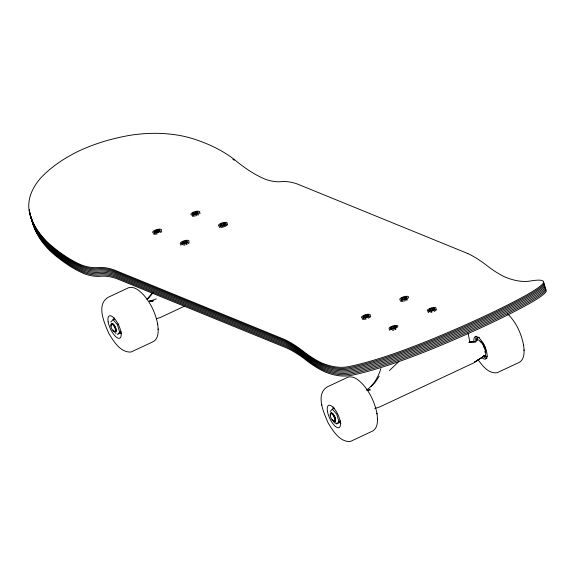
<?xml version="1.0" encoding="UTF-8"?>
<svg xmlns="http://www.w3.org/2000/svg" width="575" height="575" viewBox="0 0 575 575"><rect width="100%" height="100%" fill="white"/><g stroke="black" fill="none" stroke-linecap="round" stroke-linejoin="round"><path stroke-width="0.86" d="M380.873 368.625C378.293 376.992 373.808 385.07 366.498 390.159M379.191 376.237L374.922 382.706L370.94 386.551M154.136 232.02L155.782 232.25L155.516 231.366L154.136 232.02L155.25 232.472L157.809 231.301L158.923 229.77L160.044 230.23L158.664 230.877L158.93 231.754L156.903 232.702L156.637 231.826L157.399 232.135L159.426 231.186L158.664 230.877M192.366 214.072L194.012 214.303L193.746 213.426L192.366 214.072L193.48 214.525L196.039 213.354L197.153 211.823L198.274 212.283L196.894 212.93L197.16 213.807L197.656 213.239L196.894 212.93M181.671 243.175L183.324 243.405L183.058 242.528L181.671 243.175L182.792 243.635L185.351 242.456L186.465 240.932L187.587 241.385L186.199 242.032L186.465 242.916L186.968 242.348L186.199 242.032M223.574 224.509L224.696 222.985L225.817 223.438L224.696 224.969L222.547 223.323L220.52 224.272L221.289 224.581L221.555 225.458L223.574 224.509L223.316 223.632L222.547 223.323M362.962 317.134L364.615 317.364L364.349 316.487L362.962 317.134L364.083 317.594L366.642 316.415L367.756 314.892L368.877 315.352L367.49 315.998L367.756 316.875L365.736 317.824L365.47 316.947L366.232 317.256L368.259 316.308L367.49 315.998M401.192 299.187L402.845 299.424L402.579 298.54L401.192 299.187L402.313 299.647L404.865 298.475L405.986 296.944L407.107 297.404L405.72 298.051L405.986 298.928L406.489 298.36L405.72 298.051M390.504 328.296L392.15 328.526L391.884 327.649L390.504 328.296L391.625 328.749L394.177 327.577L395.298 326.047L396.412 326.507L395.672 327.527M432.407 309.63L433.528 308.099L434.643 308.559L433.528 310.083L431.379 308.437L429.353 309.386L430.114 309.702L430.38 310.579L432.407 309.63L432.141 308.753L431.379 308.437M146.963 299.302L152.102 293.164M148.192 298.576L153.108 292.768M156.903 232.702L157.399 232.135M222.669 225.917L225.199 224.401L224.43 224.085L224.696 224.969L225.199 224.401M365.736 317.824L366.232 317.256M368.259 316.308L367.756 316.875L365.607 315.229L363.587 316.178L364.615 317.364M395.298 328.03L395.794 327.463L395.032 327.153L395.298 328.03L394.177 327.577L393.149 326.384L391.122 327.333L392.15 328.526M431.502 311.032L434.024 309.522L433.262 309.206L433.528 310.083L434.024 309.522M110.824 322.014L113.016 319.678L114.475 318.988M121.117 331.387L119.65 332.077L117.458 334.413L121.124 332.695M330.136 411.484L332.328 409.148L334.528 408.121M335.671 422.625L336.777 423.883L338.97 421.547L340.436 420.864M389.412 370.566L398.727 361.646M370.07 389.103L368.079 390.296M485.12 355.522L474.49 362.113L484.38 355.903A8.726 3.198 64.9 0 0 484.761 348.522A8.726 3.198 64.9 0 0 478.673 340.055L477.703 339.897A8.726 3.198 64.9 0 0 476.963 340.278M156.17 298.935L150.449 301.099L153.015 300.991M158.923 229.77L154.754 231.057L155.516 231.366M194.012 214.303L192.984 213.109L197.153 211.823M197.656 213.239L195.629 214.188L194.868 213.878M186.465 240.932L182.289 242.212L183.058 242.528M223.172 225.35L222.403 225.033L221.023 225.688L219.902 225.228L221.289 224.581M223.316 223.632L224.696 222.985M224.43 224.085L225.817 223.438M186.968 242.348L184.942 243.297L184.18 242.981M113.016 319.678L117.429 324.71L118.896 324.02M184.323 306.259L160.346 317.486L156.307 318.751M402.845 299.424L401.81 298.231L405.986 296.944M365.607 315.229L366.376 315.538L367.756 314.892M406.489 298.36L404.462 299.309L403.693 299M393.149 326.384L393.911 326.701L395.298 326.047M431.997 310.471L431.236 310.155L429.856 310.802L428.734 310.349L430.114 309.702M432.141 308.753L433.528 308.099M433.262 309.206L434.643 308.559M395.032 327.153L396.412 326.507M395.794 327.463L393.774 328.411L393.005 328.102M336.777 423.883L340.443 422.172M471.112 342.139L470.415 342.362L476.244 341.758L470.623 342.003M374.799 408.487L379.651 406.971L473.757 362.89L484.38 355.903L483.884 355.824M474.088 341.033L468.762 342.377M152.813 300.897L149.248 301.027L153.094 300.869M368.668 390.123L370.408 390.066M219.902 225.228L221.555 225.458M428.734 310.349L430.38 310.579M115.532 333.601L116.121 333.802M195.011 212.161L197.16 213.807M403.837 297.282L405.986 298.928M192.984 213.109L193.746 213.426M401.81 298.231L402.579 298.54M184.316 241.263L186.465 242.916M156.781 230.108L158.93 231.754M391.122 327.333L391.884 327.649M363.587 316.178L364.349 316.487M333.974 422.431L335.383 423.293M507.811 314.101C516.293 322.323 521.396 333.73 523.581 345.208M332.328 409.148L336.742 414.18L338.97 421.547M478.055 359.813C482.619 365.837 488.635 373.987 497.167 372.722L517.859 363.026C525.234 360.331 524.364 350.923 523.53 344.648M404.606 297.591L404.865 298.475M393.911 326.701L394.177 327.577M366.376 315.538L366.642 316.415M195.773 212.477L196.039 213.354M185.085 241.579L185.351 242.456M157.543 230.417L157.809 231.301M117.429 324.71L119.65 332.077M469.912 342.65L468.107 333.083M376.927 413.317C374.842 402.78 370.142 392.689 363.069 384.582C359.21 380.636 354.25 375.705 348.191 377.071L327.498 386.767C314.877 394.105 324.063 413.382 328.224 423.114C333.09 430.905 339.674 442.161 350.326 441.507L371.019 431.811C378.573 429.166 377.818 419.7 376.927 413.317L376.977 413.878M157.622 323.847C155.545 313.31 150.837 303.226 143.764 295.112C139.912 291.166 134.952 286.235 128.893 287.608L108.201 297.297C95.579 304.635 104.765 323.919 108.927 333.644C113.792 341.442 120.376 352.691 131.028 352.037L151.721 342.348C159.275 339.696 158.52 330.23 157.622 323.847L157.679 324.415M524.019 349.737L524.084 350.477M377.416 418.413L377.488 419.153M321.777 404.592L321.835 405.152M158.111 328.943L158.183 329.683M543.476 282.26A169.956 15.812 -23 0 1 543.914 282.878A94.552 8.797 -23 0 1 526.154 296.463A122.302 11.378 -23 0 1 485.3 317.084A122.302 11.378 -23 0 1 434.42 339.437A94.552 8.797 -23 0 1 381.081 359.152A169.956 15.812 -23 0 1 347.681 367.95A215.912 79.228 64.9 0 1 322.331 364.155A173.413 63.631 64.9 0 1 303.571 352.346A181.319 66.535 64.9 0 0 284.812 340.544L114.281 270.976A181.319 66.535 64.9 0 0 98.375 268.633A173.413 63.631 64.9 0 1 82.477 266.297A215.912 79.228 64.9 0 1 52.62 247.573A169.956 96.514 -9.3 0 1 30.497 216.121A94.552 53.691 -9.3 0 1 29.246 210.105M29.979 212.52A94.552 53.691 -9.3 0 0 31.222 218.536A169.956 96.514 -9.3 0 0 53.346 249.988A215.912 79.228 64.9 0 0 83.203 268.712A173.413 63.631 64.9 0 0 99.108 271.048A181.319 66.535 64.9 0 1 115.007 273.384L285.538 342.959A181.319 66.535 64.9 0 1 304.297 354.761A173.413 63.631 64.9 0 0 323.057 366.562A215.912 79.228 64.9 0 0 348.407 370.365A169.956 15.812 -23 0 0 381.807 361.567A94.552 8.797 -23 0 0 435.146 341.845A122.302 11.378 -23 0 0 486.026 319.499A122.302 11.378 -23 0 0 526.88 298.878A94.552 8.797 -23 0 0 544.64 285.293A169.956 15.812 -23 0 0 544.209 284.675M30.842 216.861A94.552 53.691 -9.3 0 0 31.618 219.837A169.956 96.514 -9.3 0 0 53.741 251.289A215.912 79.228 64.9 0 0 83.598 270.013A173.413 63.631 64.9 0 0 99.497 272.356A181.319 66.535 64.9 0 1 115.403 274.692L285.933 344.26A181.319 66.535 64.9 0 1 304.692 356.069A173.413 63.631 64.9 0 0 323.452 367.871A215.912 79.228 64.9 0 0 348.802 371.666A169.956 15.812 -23 0 0 382.202 362.868A94.552 8.797 -23 0 0 435.541 343.153A122.302 11.378 -23 0 0 486.421 320.8A122.302 11.378 -23 0 0 527.275 300.179A94.552 8.797 -23 0 0 545.035 286.594A169.956 15.812 -23 0 0 544.604 285.976M30.698 216.107A94.552 53.691 -9.3 0 1 30.461 214.583M232.904 159.297A169.956 96.514 -9.3 0 1 234.154 160.245M545.783 289.886A169.956 15.812 -23 0 1 546.214 290.504A94.552 8.797 -23 0 1 528.454 304.089A122.302 11.378 -23 0 1 487.6 324.71A122.302 11.378 -23 0 1 436.72 347.056A94.552 8.797 -23 0 1 383.381 366.778A169.956 15.812 -23 0 1 349.981 375.576A215.912 79.228 64.9 0 1 324.631 371.773A173.413 63.631 64.9 0 1 305.871 359.972A181.319 66.535 64.9 0 0 287.112 348.17L116.581 278.595A181.319 66.535 64.9 0 0 100.683 276.259A173.413 63.631 64.9 0 1 84.777 273.923A215.912 79.228 64.9 0 1 54.92 255.199A169.956 96.514 -9.3 0 1 32.797 223.747A94.552 53.691 -9.3 0 1 32.02 220.764M367.986 316.746A3.004 1.035 -16.8 0 1 367.468 317.256M367.015 315.869A3.004 1.035 -16.8 0 1 367.741 315.998M543.828 283.418A169.956 15.812 -23 0 1 544.259 284.036A94.552 8.797 -23 0 1 526.499 297.627A122.302 11.378 -23 0 1 485.652 318.248A122.302 11.378 -23 0 1 434.772 340.594A94.552 8.797 -23 0 1 381.433 360.309A169.956 15.812 -23 0 1 348.026 369.107A215.912 79.228 64.9 0 1 322.683 365.312A173.413 63.631 64.9 0 1 303.923 353.51A181.319 66.535 64.9 0 0 285.164 341.708L114.626 272.133A181.319 66.535 64.9 0 0 98.728 269.797A173.413 63.631 64.9 0 1 82.829 267.461A215.912 79.228 64.9 0 1 52.972 248.731A169.956 96.514 -9.3 0 1 30.849 217.285A94.552 53.691 -9.3 0 1 29.799 212.786M224.926 224.839A3.004 1.035 -16.8 0 1 224.408 225.342M223.955 223.963A3.004 1.035 -16.8 0 1 224.681 224.085M31.877 220.009A94.552 53.691 -9.3 0 1 31.639 218.493M544.999 287.306A169.956 15.812 -23 0 1 545.438 287.924A94.552 8.797 -23 0 1 527.678 301.516A122.302 11.378 -23 0 1 486.824 322.129A122.302 11.378 -23 0 1 435.943 344.482A94.552 8.797 -23 0 1 382.605 364.198A169.956 15.812 -23 0 1 349.205 372.995A215.912 79.228 64.9 0 1 323.854 369.2A173.413 63.631 64.9 0 1 305.095 357.398A181.319 66.535 64.9 0 0 286.336 345.597L115.805 276.022A181.319 66.535 64.9 0 0 99.899 273.686A173.413 63.631 64.9 0 1 84 271.35A215.912 79.228 64.9 0 1 54.143 252.619A169.956 96.514 -9.3 0 1 32.02 221.174A94.552 53.691 -9.3 0 1 31.409 218.938M406.216 298.799A3.004 1.035 -16.8 0 1 405.698 299.309M405.246 297.922A3.004 1.035 -16.8 0 1 405.972 298.051M433.758 309.954A3.004 1.035 -16.8 0 1 433.241 310.464M432.781 309.077A3.004 1.035 -16.8 0 1 433.514 309.206M545.395 288.614A169.956 15.812 -23 0 1 545.833 289.232A94.552 8.797 -23 0 1 528.066 302.817A122.302 11.378 -23 0 1 487.219 323.438A122.302 11.378 -23 0 1 436.339 345.783A94.552 8.797 -23 0 1 383 365.506A169.956 15.812 -23 0 1 349.593 374.303A215.912 79.228 64.9 0 1 324.25 370.501A173.413 63.631 64.9 0 1 305.49 358.699A181.319 66.535 64.9 0 0 286.731 346.897L116.193 277.322A181.319 66.535 64.9 0 0 100.294 274.987A173.413 63.631 64.9 0 1 84.396 272.651A215.912 79.228 64.9 0 1 54.539 253.927A169.956 96.514 -9.3 0 1 32.416 222.475A94.552 53.691 -9.3 0 1 31.639 219.492M31.244 218.191A94.552 53.691 -9.3 0 1 30.971 216.674M29.598 211.262A94.552 53.691 -9.3 0 1 29.476 209.731M121.641 333.867A12.305 4.514 64.9 0 1 120.484 332.681M114.066 319.154A12.305 4.514 64.9 0 1 113.857 317.479M340.939 423.337A12.305 4.514 64.9 0 1 339.789 422.151M333.363 408.624A12.305 4.514 64.9 0 1 333.155 406.949M480.032 341.823A5.685 2.084 64.9 0 1 484.545 345.827A5.685 2.084 64.9 0 1 484.869 352.008M480.154 341.744A5.685 2.084 64.9 0 1 484.186 345.999A5.685 2.084 64.9 0 1 484.991 351.922M487.269 356.184A10.566 3.874 64.9 0 1 483.827 355.616M476.639 340.472A10.566 3.874 64.9 0 1 479.464 337.46M486.73 356.486A10.566 3.874 64.9 0 1 484.186 355.443M476.998 340.299A10.566 3.874 64.9 0 1 477.746 337.561M487.039 358.247A12.305 4.514 64.9 0 1 484.071 357.039M475.805 340.982A12.305 4.514 64.9 0 1 476.574 336.21M473.829 340.285A12.305 4.514 64.9 0 1 479.852 338.797A12.305 4.514 64.9 0 1 486.982 353.812A12.305 4.514 64.9 0 1 482.195 357.916M200.107 213.095A4.643 1.596 -16.8 0 1 199.935 213.569M198.742 214.619A4.643 1.596 -16.8 0 1 197.8 215.122M196.715 215.568A4.643 1.596 -16.8 0 1 195.557 215.92M194.4 216.157A4.643 1.596 -16.8 0 1 192.424 216.236M227.65 224.25A4.643 1.596 -16.8 0 1 220.872 227.427M219.959 227.398A4.643 1.596 -16.8 0 1 219.269 227.233M161.704 231.517A4.643 1.596 -16.8 0 1 160.511 232.566M157.327 233.867A4.643 1.596 -16.8 0 1 153.496 234.018M189.247 242.672A4.643 1.596 -16.8 0 1 188.054 243.721M187.112 244.224A4.643 1.596 -16.8 0 1 186.027 244.67M184.862 245.022A4.643 1.596 -16.8 0 1 183.713 245.266M181.039 245.173A4.643 1.596 -16.8 0 1 180.607 244.885M407.574 299.733A4.643 1.596 -16.8 0 1 406.633 300.243M405.548 300.682A4.643 1.596 -16.8 0 1 404.383 301.041M403.233 301.278A4.643 1.596 -16.8 0 1 400.559 301.192M436.482 309.372A4.643 1.596 -16.8 0 1 434.175 311.398M431.926 312.196A4.643 1.596 -16.8 0 1 430.768 312.433M428.792 312.512A4.643 1.596 -16.8 0 1 428.095 312.347M370.71 316.157A4.643 1.596 -16.8 0 1 368.402 318.183M366.16 318.988A4.643 1.596 -16.8 0 1 362.329 319.139M395.945 329.346A4.643 1.596 -16.8 0 1 394.853 329.791M393.695 330.143A4.643 1.596 -16.8 0 1 392.545 330.381M389.864 330.294A4.643 1.596 -16.8 0 1 389.44 330.007M111.413 324.429A4.348 1.596 64.9 0 1 114.073 325.313A4.348 1.596 64.9 0 1 116.013 330.69A4.348 1.596 64.9 0 1 113.685 330.747M111.27 325.745A4.78 1.754 64.9 0 1 113.519 324.221A4.78 1.754 64.9 0 1 116.323 330.948A4.78 1.754 64.9 0 1 113.103 330.136M483.244 345.898A6.059 2.221 64.9 0 1 483.92 347.329M330.496 414.273A4.78 1.754 64.9 0 1 333.284 414.208A4.78 1.754 64.9 0 1 335.613 420.67A4.78 1.754 64.9 0 1 332.415 419.606M330.417 414.316A4.78 1.754 64.9 0 1 333.205 414.252A4.78 1.754 64.9 0 1 335.534 420.706A4.78 1.754 64.9 0 1 332.336 419.649M330.647 414.582A4.348 1.596 64.9 0 1 334.154 416.012A4.348 1.596 64.9 0 1 334.168 421.159M467.834 253.553L297.304 183.978A181.319 66.535 64.9 0 0 281.405 181.643A173.413 63.631 64.9 0 1 265.499 179.307A215.912 79.228 64.9 0 1 235.642 160.583A169.956 96.514 -9.3 0 0 192.992 138.748A94.552 53.691 -9.3 0 0 132.545 134.917A122.302 69.453 -9.3 0 0 79.659 150.628A122.302 69.453 -9.3 0 0 40.818 177.883A94.552 53.691 -9.3 0 0 30.166 215.021A169.956 96.514 -9.3 0 0 52.289 246.467A215.912 79.228 64.9 0 0 82.146 265.197A173.413 63.631 64.9 0 0 98.045 267.533A181.319 66.535 64.9 0 1 113.943 269.869L284.474 339.437A181.319 66.535 64.9 0 1 303.233 351.246A173.413 63.631 64.9 0 0 321.993 363.048A215.912 79.228 64.9 0 0 347.343 366.843A169.956 15.812 -23 0 0 380.751 358.045A94.552 8.797 -23 0 0 434.089 338.33A122.302 11.378 -23 0 0 484.969 315.977A122.302 11.378 -23 0 0 525.816 295.363A94.552 8.797 -23 0 0 543.576 281.772A169.956 15.812 -23 0 0 530.703 280.952A215.912 79.228 64.9 0 1 505.353 277.157A173.413 63.631 64.9 0 1 486.594 265.355A181.319 66.535 64.9 0 0 467.834 253.553M108.157 321.921A12.305 4.514 64.9 0 0 119.262 338.33A12.305 4.514 64.9 0 0 116.243 320.872A12.305 4.514 64.9 0 0 108.157 321.921M327.455 411.391A12.305 4.514 64.9 0 0 338.56 427.793A12.305 4.514 64.9 0 0 335.541 410.342A12.305 4.514 64.9 0 0 327.455 411.391M193.013 215.208A4.643 1.596 -16.8 0 0 199.791 212.031A4.643 1.596 -16.8 0 0 193.157 212.297A4.643 1.596 -16.8 0 0 193.013 215.208M220.548 226.363A4.643 1.596 -16.8 0 0 227.326 223.186A4.643 1.596 -16.8 0 0 220.699 223.452A4.643 1.596 -16.8 0 0 220.548 226.363M154.783 233.148A4.643 1.596 -16.8 0 0 161.561 229.978A4.643 1.596 -16.8 0 0 154.927 230.244A4.643 1.596 -16.8 0 0 154.783 233.148M182.325 244.31A4.643 1.596 -16.8 0 0 189.096 241.133A4.643 1.596 -16.8 0 0 182.469 241.399A4.643 1.596 -16.8 0 0 182.325 244.31M401.839 300.322A4.643 1.596 -16.8 0 0 408.617 297.153A4.643 1.596 -16.8 0 0 401.99 297.412A4.643 1.596 -16.8 0 0 401.839 300.322M429.381 311.485A4.643 1.596 -16.8 0 0 436.159 308.308A4.643 1.596 -16.8 0 0 429.525 308.574A4.643 1.596 -16.8 0 0 429.381 311.485M363.616 318.27A4.643 1.596 -16.8 0 0 370.386 315.093A4.643 1.596 -16.8 0 0 363.759 315.359A4.643 1.596 -16.8 0 0 363.616 318.27M391.151 329.432A4.643 1.596 -16.8 0 0 397.929 326.255A4.643 1.596 -16.8 0 0 391.295 326.521A4.643 1.596 -16.8 0 0 391.151 329.432M110.91 326.205A4.348 1.596 64.9 0 0 114.835 331.998A4.348 1.596 64.9 0 0 113.771 325.831A4.348 1.596 64.9 0 0 110.91 326.205M330.23 415.675A4.348 1.596 64.9 0 0 334.154 421.475A4.348 1.596 64.9 0 0 333.083 415.308A4.348 1.596 64.9 0 0 330.23 415.675"/></g></svg>
